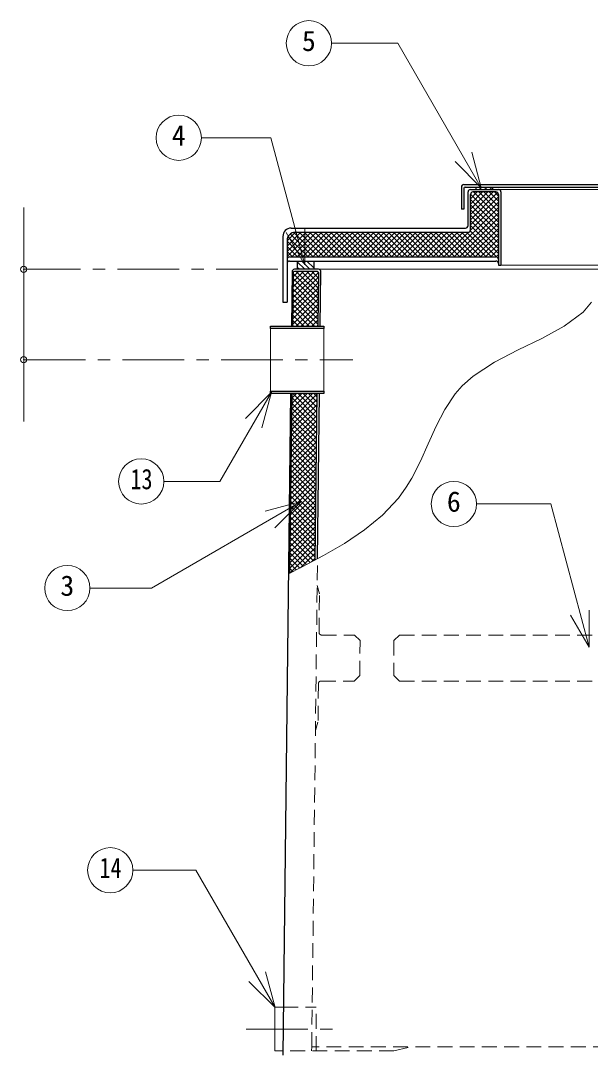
# Model space of a CAD drawing. Units: millimetres, scale not verified. Extents: x -3184 to 2891, y -2037 to 2178.
# Drawn here: x -950 to -258, y -1174 to 80 of the extents above; entities that cross this region are included whole.
import ezdxf
from ezdxf.enums import TextEntityAlignment as Align

# ---------------------------------------------------------------- set-up
doc = ezdxf.new("R2010")
doc.units = ezdxf.units.MM
doc.header["$LTSCALE"] = 15
doc.header["$PDMODE"] = 32
doc.header["$PDSIZE"] = 7.5
doc.linetypes.add('CHAIN1', pattern=[8, 5, -1, 1, -1])
doc.linetypes.add('DASHED1', pattern=[1.8, 1.2, -0.6])
doc.layers.add('0-0', color=7, linetype='Continuous', lineweight=18)
doc.styles.add('ＭＳ ゴシック', font='')
doc.styles.get('ＭＳ ゴシック').set_extended_font_data('MS Gothic')

msp = doc.modelspace()

# ---------------------------------------------------------------- linework, layer by layer
at = {"layer": '0-0'}
for p, q in [((-572.61, 52.59), (-491.94, 52.59)), ((-390.51, -123.09), (-491.94, 52.59)), ((-730.77, -62.3), (-646.39, -62.3)), ((-605.06, -216.55), (-646.39, -62.3)), ((-390.51, -123.09), (-402.16, -79.63)), ((-390.51, -123.09), (-422.33, -91.27)), ((-605.06, -216.55), (-605.06, -171.55)), ((-605.06, -216.55), (-627.56, -177.58)), ((-646.82, -293.98), (-646.82, -370.28)), ((-581.82, -293.98), (-581.82, -370.28)), ((-645.51, -371.51), (-708.14, -479.98)), ((-645.51, -371.51), (-677.33, -403.33)), ((-645.51, -371.51), (-657.16, -414.98)), ((-776.41, -479.98), (-708.14, -479.98)), ((-609.58, -504.46), (-791.54, -609.52)), ((-609.58, -504.46), (-653.05, -516.11)), ((-609.58, -504.46), (-641.4, -536.28)), ((-396.43, -507.35), (-306.17, -507.35)), ((-259.56, -681.3), (-306.17, -507.35)), ((-866.24, -609.52), (-791.54, -609.52)), ((-259.56, -681.3), (-259.56, -636.3)), ((-259.56, -681.3), (-282.06, -642.33)), ((-814.05, -952.48), (-737.52, -952.48)), ((-641.09, -1119.5), (-737.52, -952.48)), ((-641.09, -1119.5), (-652.74, -1076.03)), ((-641.09, -1119.5), (-672.91, -1087.68)), ((-641.45, -1172.13), (-631.64, -1172.13))]:
    msp.add_line(p, q, dxfattribs=at)
at = {"layer": '0-0', "color": 5, "lineweight": 25}
for p, q in [((-414.7, -122.13), (-414.7, -149.13)), ((-411.7, -119.13), (-237.8, -119.13)), ((-411.7, -123.63), (-411.7, -149.13)), ((-410.2, -122.13), (-237.62, -122.13)), ((-403.7, -125.13), (-369.7, -125.13)), ((-396.7, -125.13), (-396.7, -122.13)), ((-376.7, -125.13), (-376.7, -122.13)), ((-406.7, -169.13), (-406.7, -128.13)), ((-403.7, -174.13), (-403.7, -131.13)), ((-372.7, -128.13), (-400.7, -128.13)), ((-369.7, -131.13), (-369.7, -217.13)), ((-366.7, -128.13), (-366.7, -217.13)), ((-411.7, -149.13), (-414.7, -149.13)), ((-621.7, -172.13), (-409.7, -172.13)), ((-626.7, -187.13), (-626.7, -262.13)), ((-616.7, -177.13), (-406.7, -177.13)), ((-623.7, -207.13), (-372.7, -207.13)), ((-623.7, -212.13), (-372.7, -212.13)), ((-614.2, -212.13), (-614.2, -222.13)), ((-594.2, -212.13), (-594.2, -222.13)), ((-620.57, -225.09), (-621.34, -291.13)), ((-590.07, -224.63), (-617.75, -224.63)), ((-588.55, -222.13), (-617.57, -222.13)), ((-586.34, -291.13), (-585.55, -225.17)), ((-369.7, -217.13), (-366.7, -217.13)), ((-619.25, -226.11), (-620.01, -291.13)), ((-588.57, -226.15), (-589.34, -291.13)), ((-622.3, -373.13), (-631.7, -1177.13)), ((-620.97, -373.13), (-623.52, -591.56)), ((-590.31, -373.13), (-592.7, -575.55)), ((-589.68, -573.96), (-587.31, -373.13))]:
    msp.add_line(p, q, dxfattribs=at)
at = {"layer": '0-0', "color": 4, "lineweight": 9}
for p, q in [((-393.35, -122.13), (-390.35, -125.13)), ((-386.99, -122.13), (-383.99, -125.13)), ((-380.62, -122.13), (-377.62, -125.13)), ((-237.44, -125.13), (-369.7, -125.13)), ((-403.7, -155.51), (-376.32, -128.13)), ((-403.7, -149.14), (-382.69, -128.13)), ((-403.7, -142.78), (-389.05, -128.13)), ((-403.7, -136.42), (-395.42, -128.13)), ((-403.7, -161.87), (-370.71, -128.88)), ((-403.7, -168.24), (-369.7, -134.24)), ((-403.7, -137.23), (-369.7, -171.23)), ((-403.69, -130.88), (-369.7, -164.87)), ((-403.33, -129.68), (-402.16, -128.51)), ((-400.08, -128.13), (-369.7, -158.51)), ((-393.71, -128.13), (-369.7, -152.14)), ((-387.35, -128.13), (-369.7, -145.78)), ((-380.99, -128.13), (-369.7, -139.41)), ((-374.62, -128.13), (-369.7, -133.05)), ((-946.7, -147.13), (-946.7, -407.13)), ((-429.87, -207.13), (-369.7, -146.96)), ((-403.75, -174.64), (-369.7, -140.6)), ((-403.7, -143.6), (-369.7, -177.6)), ((-403.7, -149.96), (-369.7, -183.96)), ((-423.5, -207.13), (-369.7, -153.33)), ((-417.14, -207.13), (-369.7, -159.69)), ((-403.7, -156.33), (-369.7, -190.33)), ((-403.7, -162.69), (-369.7, -196.69)), ((-410.78, -207.13), (-369.7, -166.06)), ((-404.41, -207.13), (-369.7, -172.42)), ((-403.91, -175.22), (-371.87, -207.25)), ((-403.7, -169.05), (-369.7, -203.05)), ((-626.7, -206.68), (-597.15, -177.13)), ((-626.7, -200.32), (-603.52, -177.13)), ((-626.7, -193.95), (-609.88, -177.13)), ((-626.7, -187.59), (-616.24, -177.13)), ((-626.7, -187.89), (-607.46, -207.13)), ((-625.62, -182.6), (-601.09, -207.13)), ((-622.72, -179.14), (-594.73, -207.13)), ((-620.79, -207.13), (-590.79, -177.13)), ((-618.25, -177.25), (-588.37, -207.13)), ((-614.42, -207.13), (-584.42, -177.13)), ((-612, -177.13), (-582, -207.13)), ((-608.06, -207.13), (-578.06, -177.13)), ((-605.64, -177.13), (-575.64, -207.13)), ((-601.7, -207.13), (-571.7, -177.13)), ((-599.27, -177.13), (-569.27, -207.13)), ((-595.33, -207.13), (-565.33, -177.13)), ((-592.91, -177.13), (-562.91, -207.13)), ((-588.97, -207.13), (-558.97, -177.13)), ((-586.55, -177.13), (-556.55, -207.13)), ((-582.6, -207.13), (-552.6, -177.13)), ((-580.18, -177.13), (-550.18, -207.13)), ((-576.24, -207.13), (-546.24, -177.13)), ((-573.82, -177.13), (-543.82, -207.13)), ((-569.88, -207.13), (-539.88, -177.13)), ((-567.45, -177.13), (-537.45, -207.13)), ((-563.51, -207.13), (-533.51, -177.13)), ((-561.09, -177.13), (-531.09, -207.13)), ((-557.15, -207.13), (-527.15, -177.13)), ((-554.73, -177.13), (-524.73, -207.13)), ((-550.78, -207.13), (-520.78, -177.13)), ((-548.36, -177.13), (-518.36, -207.13)), ((-544.42, -207.13), (-514.42, -177.13)), ((-542, -177.13), (-512, -207.13)), ((-538.06, -207.13), (-508.06, -177.13)), ((-535.63, -177.13), (-505.63, -207.13)), ((-531.69, -207.13), (-501.69, -177.13)), ((-529.27, -177.13), (-499.27, -207.13)), ((-525.33, -207.13), (-495.33, -177.13)), ((-522.91, -177.13), (-492.91, -207.13)), ((-518.96, -207.13), (-488.96, -177.13)), ((-516.54, -177.13), (-486.54, -207.13)), ((-512.6, -207.13), (-482.6, -177.13)), ((-510.18, -177.13), (-480.18, -207.13)), ((-506.24, -207.13), (-476.24, -177.13)), ((-503.81, -177.13), (-473.81, -207.13)), ((-499.87, -207.13), (-469.87, -177.13)), ((-497.45, -177.13), (-467.45, -207.13)), ((-493.51, -207.13), (-463.51, -177.13)), ((-491.09, -177.13), (-461.09, -207.13)), ((-487.14, -207.13), (-457.14, -177.13)), ((-484.72, -177.13), (-454.72, -207.13)), ((-480.78, -207.13), (-450.78, -177.13)), ((-478.36, -177.13), (-448.36, -207.13)), ((-474.42, -207.13), (-444.42, -177.13)), ((-471.99, -177.13), (-441.99, -207.13)), ((-468.05, -207.13), (-438.05, -177.13)), ((-465.63, -177.13), (-435.63, -207.13)), ((-461.69, -207.13), (-431.69, -177.13)), ((-459.27, -177.13), (-429.27, -207.13)), ((-455.32, -207.13), (-425.32, -177.13)), ((-452.9, -177.13), (-422.9, -207.13)), ((-448.96, -207.13), (-418.96, -177.13)), ((-446.54, -177.13), (-416.54, -207.13)), ((-442.6, -207.13), (-412.6, -177.13)), ((-440.17, -177.13), (-410.17, -207.13)), ((-436.23, -207.13), (-406.19, -177.09)), ((-433.81, -177.13), (-403.81, -207.13)), ((-427.45, -177.13), (-397.45, -207.13)), ((-421.08, -177.13), (-391.08, -207.13)), ((-414.72, -177.13), (-384.72, -207.13)), ((-408.35, -177.13), (-378.35, -207.13)), ((-398.05, -207.13), (-369.7, -178.78)), ((-391.68, -207.13), (-369.7, -185.15)), ((-626.7, -194.25), (-613.82, -207.13)), ((-626.7, -200.61), (-620.18, -207.13)), ((-385.32, -207.13), (-369.7, -191.51)), ((-378.96, -207.13), (-369.7, -197.87)), ((-626.7, -206.98), (-625.75, -207.93)), ((-614.2, -213.11), (-605.18, -222.13)), ((-608.82, -212.13), (-598.82, -222.13)), ((-602.46, -212.13), (-594.2, -220.39)), ((-372.59, -207.13), (-369.7, -204.24)), ((-369.82, -209.3), (-369.7, -209.42)), ((-619.53, -250.42), (-593.74, -224.63)), ((-619.46, -243.98), (-600.1, -224.63)), ((-619.38, -237.54), (-606.47, -224.63)), ((-619.31, -231.11), (-612.83, -224.63)), ((-615.41, -224.63), (-588.86, -251.18)), ((-614.2, -219.48), (-611.55, -222.13)), ((-609.05, -224.63), (-588.79, -244.89)), ((-602.68, -224.63), (-588.71, -238.6)), ((-596.32, -224.63), (-588.64, -232.31)), ((-589.95, -224.63), (-588.57, -226.02)), ((-588.55, -222.13), (-240.09, -222.13)), ((-366.7, -217.13), (-239.07, -217.13)), ((-619.68, -263.3), (-588.64, -232.26)), ((-619.61, -256.86), (-588.59, -225.85)), ((-619.33, -233.44), (-589.01, -263.76)), ((-619.26, -227.15), (-588.94, -257.47)), ((-619.83, -276.18), (-588.79, -245.14)), ((-619.76, -269.74), (-588.71, -238.7)), ((-619.48, -246.02), (-589.16, -276.34)), ((-619.41, -239.73), (-589.09, -270.05)), ((-619.98, -289.06), (-588.94, -258.02)), ((-619.91, -282.62), (-588.87, -251.58)), ((-619.63, -258.6), (-589.31, -288.92)), ((-619.55, -252.31), (-589.23, -282.63)), ((-619.78, -271.18), (-599.82, -291.13)), ((-619.7, -264.89), (-593.46, -291.13)), ((-615.69, -291.13), (-589.02, -264.46)), ((-609.33, -291.13), (-589.1, -270.9)), ((-619.92, -283.76), (-612.55, -291.13)), ((-619.85, -277.47), (-606.19, -291.13)), ((-602.96, -291.13), (-589.17, -277.34)), ((-596.6, -291.13), (-589.25, -283.78)), ((-620, -290.05), (-618.92, -291.13)), ((-590.24, -291.13), (-589.32, -290.22)), ((-621.34, -404.97), (-590.32, -373.94)), ((-621.26, -398.53), (-595.87, -373.13)), ((-621.19, -392.09), (-602.23, -373.13)), ((-621.11, -385.65), (-608.6, -373.13)), ((-621.04, -379.21), (-614.96, -373.13)), ((-619.65, -373.13), (-590.65, -402.13)), ((-613.28, -373.13), (-590.57, -395.84)), ((-606.92, -373.13), (-590.5, -389.55)), ((-600.56, -373.13), (-590.43, -383.26)), ((-594.19, -373.13), (-590.35, -376.97)), ((-621.49, -417.84), (-590.47, -386.82)), ((-621.42, -411.4), (-590.39, -380.38)), ((-621.1, -384.41), (-590.8, -414.71)), ((-621.03, -378.12), (-590.72, -408.42)), ((-621.64, -430.72), (-590.62, -399.7)), ((-621.57, -424.28), (-590.54, -393.26)), ((-621.25, -396.99), (-590.95, -427.29)), ((-621.17, -390.7), (-590.87, -421)), ((-621.79, -443.6), (-590.77, -412.58)), ((-621.72, -437.16), (-590.7, -406.14)), ((-621.39, -409.57), (-591.1, -439.87)), ((-621.32, -403.28), (-591.02, -433.58)), ((-621.94, -456.48), (-590.92, -425.46)), ((-621.87, -450.04), (-590.85, -419.02)), ((-621.54, -422.15), (-591.24, -452.45)), ((-621.47, -415.86), (-591.17, -446.16)), ((-622.09, -469.36), (-591.08, -438.34)), ((-622.02, -462.92), (-591, -431.9)), ((-621.69, -434.73), (-591.39, -465.02)), ((-621.61, -428.44), (-591.32, -458.73)), ((-622.24, -482.24), (-591.23, -451.22)), ((-622.17, -475.8), (-591.15, -444.78)), ((-621.84, -447.31), (-591.54, -477.6)), ((-621.76, -441.02), (-591.47, -471.31)), ((-622.32, -488.68), (-591.31, -457.66)), ((-621.98, -459.89), (-591.69, -490.18)), ((-621.91, -453.6), (-591.62, -483.89)), ((-622.47, -501.55), (-591.46, -470.54)), ((-622.39, -495.12), (-591.38, -464.1)), ((-622.13, -472.47), (-591.84, -502.76)), ((-622.06, -466.18), (-591.77, -496.47)), ((-622.62, -514.43), (-591.61, -483.42)), ((-622.55, -507.99), (-591.53, -476.98)), ((-622.28, -485.05), (-591.99, -515.34)), ((-622.2, -478.76), (-591.91, -509.05)), ((-622.77, -527.31), (-591.76, -496.3)), ((-622.7, -520.87), (-591.69, -489.86)), ((-622.42, -497.63), (-592.14, -527.92)), ((-622.35, -491.34), (-592.06, -521.63)), ((-622.92, -540.19), (-591.92, -509.18)), ((-622.85, -533.75), (-591.84, -502.74)), ((-622.57, -510.21), (-592.29, -540.5)), ((-622.5, -503.92), (-592.21, -534.21)), ((-623.07, -553.07), (-592.07, -522.06)), ((-623, -546.63), (-591.99, -515.62)), ((-622.72, -522.79), (-592.44, -553.08)), ((-622.64, -516.5), (-592.36, -546.79)), ((-623.22, -565.95), (-592.22, -534.94)), ((-623.15, -559.51), (-592.14, -528.5)), ((-622.87, -535.38), (-592.58, -565.66)), ((-622.79, -529.09), (-592.51, -559.37)), ((-623.37, -578.83), (-592.37, -547.83)), ((-623.3, -572.39), (-592.3, -541.39)), ((-623.01, -547.96), (-594.48, -576.49)), ((-622.94, -541.67), (-592.66, -571.95)), ((-623.45, -585.27), (-592.45, -554.27)), ((-623.24, -591.42), (-592.53, -560.71)), ((-623.16, -560.54), (-602.81, -580.89)), ((-623.09, -554.25), (-598.64, -578.69)), ((-623.31, -573.12), (-611.16, -585.26)), ((-623.23, -566.83), (-606.97, -583.09)), ((-610.25, -584.8), (-592.6, -567.15)), ((-596.82, -577.73), (-592.68, -573.59)), ((-623.45, -585.7), (-619.59, -589.56)), ((-623.38, -579.41), (-615.38, -587.41))]:
    msp.add_line(p, q, dxfattribs=at)
at = {"layer": '0-0', "color": 4, "linetype": 'CHAIN1', "lineweight": 9}
for p, q in [((-637.7, -222.13), (-946.7, -222.13)), ((-946.7, -332.13), (-546.82, -332.13)), ((-676.45, -1145.63), (-556.45, -1145.63))]:
    msp.add_line(p, q, dxfattribs=at)
at = {"layer": '0-0', "linetype": 'DASHED1'}
for p, q in [((-596.7, -1167.13), (-589.68, -573.96)), ((-496.7, -673.39), (-489.94, -666.63)), ((-496.7, -673.39), (-496.7, -715.87)), ((-489.94, -666.63), (196.54, -666.63)), ((-496.7, -715.87), (-489.94, -722.63)), ((-489.94, -722.63), (196.54, -722.63)), ((303.3, -1167.13), (-596.7, -1167.13))]:
    msp.add_line(p, q, dxfattribs=at)
at = {"layer": '0-0', "color": 4, "linetype": 'DASHED1', "lineweight": 9}
for p, q in [((-587.19, -616.63), (-590.07, -606.63)), ((-587.74, -663.59), (-587.19, -616.63)), ((-584.74, -666.63), (-544.56, -666.63)), ((-544.56, -666.63), (-537.86, -673.41)), ((-538.36, -715.9), (-537.86, -673.41)), ((-588.48, -725.59), (-589.03, -772.63)), ((-585.48, -722.63), (-545.17, -722.63)), ((-538.36, -715.9), (-545.17, -722.63)), ((-589.03, -772.63), (-592.15, -782.63)), ((-631.02, -1119.13), (-591.45, -1119.13)), ((-591.45, -1172.13), (-591.45, -1119.13)), ((-496.75, -1172.13), (-631.64, -1172.13)), ((-596.76, -1172.13), (-596.7, -1167.13)), ((-496.75, -1172.13), (-476.69, -1167.13))]:
    msp.add_line(p, q, dxfattribs=at)
at = {"layer": '0-0', "color": 5, "lineweight": 25}
msp.add_lwpolyline([(-631.7, -182.13), (-631.7, -262.13), (-626.7, -262.13)], dxfattribs=at)
at = {"layer": '0-0'}
for points in [[(-256.42, -262.13), (-266.94, -274.04), (-289.87, -291.44), (-316.94, -306.27), (-345.91, -320.22), (-374.54, -334.93), (-400.62, -352.08), (-413.68, -363.79), (-422.24, -373.65), (-434.8, -392.46), (-445.41, -412.88), (-455, -434.1), (-464.52, -455.35), (-474.89, -475.82), (-481.68, -487.03), (-491.31, -500.26), (-510.53, -520.81), (-532.54, -538.96), (-556.72, -555.23), (-582.46, -570.15), (-609.17, -584.25), (-624.86, -592.25)], [(-641.45, -1172.13), (-641.45, -1119.13), (-631.02, -1119.13)]]:
    msp.add_lwpolyline(points, dxfattribs=at)
at = {"layer": '0-0', "color": 5, "lineweight": 25}
for points in [[(-646.82, -291.13), (-581.82, -291.13), (-581.82, -293.98), (-646.82, -293.98)], [(-646.82, -370.28), (-581.82, -370.28), (-581.82, -373.13), (-646.82, -373.13)]]:
    msp.add_lwpolyline(points, close=True, dxfattribs=at)
at = {"layer": '0-0'}
for centre in [(-600.11, 52.59), (-758.27, -62.3), (-803.91, -479.98), (-423.93, -507.35), (-893.74, -609.52), (-841.55, -952.48)]:
    msp.add_circle(centre, 27.5, dxfattribs=at)
at = {"layer": '0-0', "color": 5, "lineweight": 25}
for centre, radius, start, end in [((-411.7, -122.13), 3, 90, 180), ((-410.2, -123.63), 1.5, 90, 180), ((-403.7, -128.13), 3, 90, 180), ((-369.7, -128.13), 3, 0, 90), ((-400.7, -131.13), 3, 90, 180), ((-372.7, -131.13), 3, 0, 90), ((-621.7, -182.13), 10, 90, 180), ((-409.7, -169.13), 3, 270, 0), ((-406.7, -174.13), 3, 270, 0), ((-616.7, -187.13), 10, 90, 180), ((-623.7, -210.13), 3, 90, 180), ((-623.7, -215.13), 3, 90, 180), ((-372.7, -210.13), 3, 0, 90), ((-372.7, -215.13), 3, 0, 90), ((-617.57, -225.13), 3, 90, 179.3299), ((-617.75, -226.13), 1.5, 90, 179.3299), ((-590.07, -226.13), 1.5, 359.32198, 90), ((-588.55, -225.13), 3, 359.32198, 90)]:
    msp.add_arc(centre, radius, start, end, dxfattribs=at)
at = {"layer": '0-0', "color": 4, "linetype": 'DASHED1', "lineweight": 9}
for centre, start, end in [((-584.74, -663.63), 179.32198, 270), ((-585.48, -725.63), 90, 179.32198)]:
    msp.add_arc(centre, 3, start, end, dxfattribs=at)
at = {"layer": '0-0', "color": 1}
for p in [(-946.7, -222.13), (-946.7, -332.13)]:
    msp.add_point(p, dxfattribs=at)

# ---------------------------------------------------------------- texts
at = {"layer": '0-0', "style": 'ＭＳ ゴシック'}
for s, p in [('5', (-608.54, 35.72)), ('4', (-766.71, -79.18)), ('6', (-432.36, -524.23)), ('3', (-902.17, -626.39))]:
    msp.add_text(s, height=24.74, dxfattribs=at).set_placement(p, align=Align.BOTTOM_LEFT)
at = {"layer": '0-0', "style": 'ＭＳ ゴシック', "width": 0.8}
for s, p in [('13', (-817.03, -496.85)), ('14', (-854.67, -969.35))]:
    msp.add_text(s, height=24.74, dxfattribs=at).set_placement(p, align=Align.BOTTOM_LEFT)

doc.saveas('drawing.dxf')
